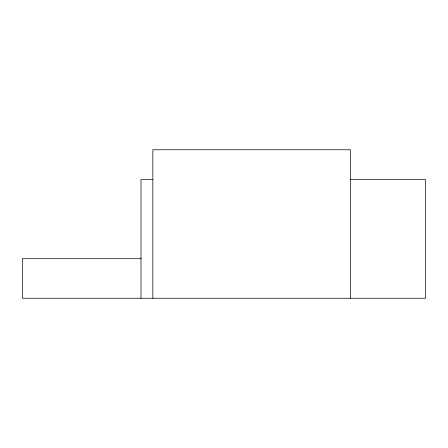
<?xml version="1.0" encoding="UTF-8"?>
<svg xmlns="http://www.w3.org/2000/svg" width="448" height="448" viewBox="0 0 448 448"><rect width="100%" height="100%" fill="white"/><g stroke="black" fill="none" stroke-linecap="round" stroke-linejoin="round"><path stroke-width="0.67" d="M152.846 179.648L140.986 179.648L140.986 298.234M350.263 179.648L425.6 179.648L425.6 298.234L22.4 298.234L22.4 258.709L141.282 258.709M350.493 298.234L350.493 149.766L152.846 149.766L152.846 298.234"/></g></svg>
